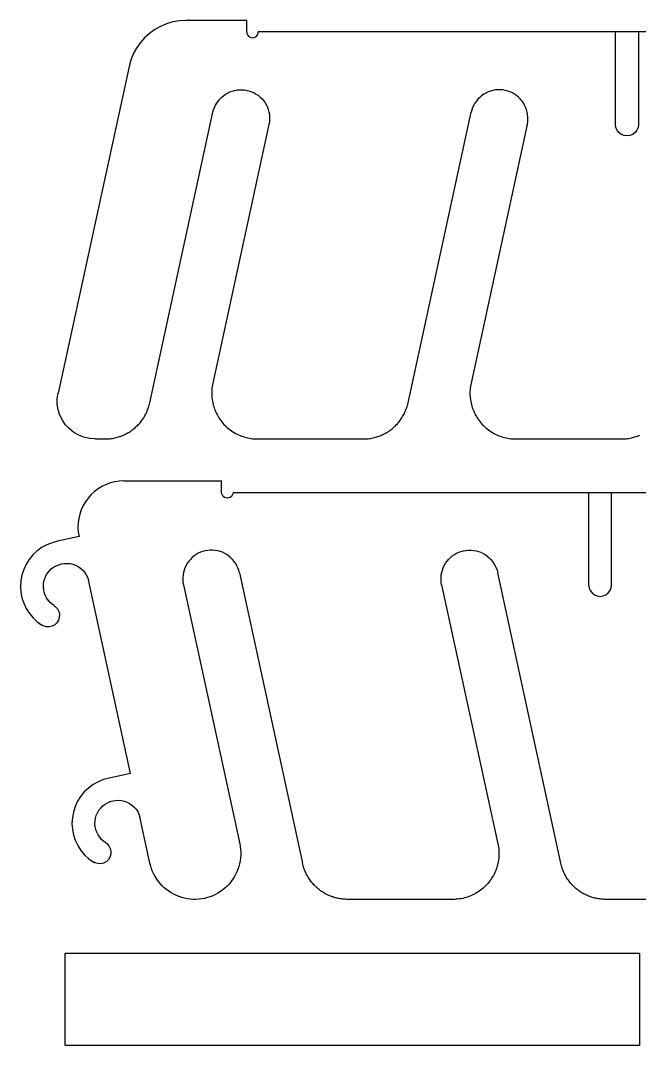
# Model space of a CAD drawing. Extents: x -20.1 to 20.1, y -11.2 to 11.2.
# Drawn here: x -5.77 to 7.72, y -11.17 to 11.17 of the extents above; entities that cross this region are included whole.
import ezdxf

# ---------------------------------------------------------------- set-up
doc = ezdxf.new("R2010")
doc.units = 0
doc.header["$MEASUREMENT"] = 0
doc.layers.get('0').update_dxf_attribs({"linetype": 'CONTINUOUS'})

msp = doc.modelspace()

# ---------------------------------------------------------------- linework, layer by layer
for p, q in [((-2.846, 10.969), (-2.963, 10.885)), ((-2.721, 11.038), (-2.846, 10.969)), ((-2.588, 11.094), (-2.721, 11.038)), ((-2.451, 11.134), (-2.588, 11.094)), ((-2.309, 11.158), (-2.451, 11.134)), ((-2.166, 11.166), (-2.309, 11.158)), ((-0.84, 11.166), (-2.166, 11.166)), ((-0.84, 10.916), (-0.84, 11.166)), ((-3.069, 10.789), (-3.164, 10.681)), ((-2.963, 10.885), (-3.069, 10.789)), ((-0.84, 10.916), (-0.836, 10.884)), ((-0.836, 10.884), (-0.823, 10.854)), ((-0.823, 10.854), (-0.803, 10.828)), ((-0.803, 10.828), (-0.778, 10.808)), ((-0.778, 10.808), (-0.747, 10.795)), ((-0.747, 10.795), (-0.715, 10.791)), ((-0.715, 10.791), (-0.683, 10.795)), ((-0.683, 10.795), (-0.653, 10.808)), ((-0.653, 10.808), (-0.627, 10.828)), ((-0.627, 10.828), (-0.607, 10.854)), ((-0.607, 10.854), (-0.594, 10.884)), ((-0.594, 10.884), (-0.59, 10.916)), ((7.197, 10.916), (-0.59, 10.916)), ((7.197, 8.901), (7.197, 10.916)), ((7.697, 10.916), (7.197, 10.916)), ((7.697, 10.916), (7.697, 8.901)), ((15.447, 10.916), (7.697, 10.916)), ((-3.246, 10.564), (-3.315, 10.437)), ((-3.164, 10.681), (-3.246, 10.564)), ((-3.368, 10.304), (-3.407, 10.166)), ((-3.315, 10.437), (-3.368, 10.304)), ((-3.407, 10.166), (-4.954, 3.049)), ((-1.257, 9.586), (-1.208, 9.61)), ((-1.208, 9.61), (-1.157, 9.629)), ((-1.157, 9.629), (-1.104, 9.643)), ((-1.104, 9.643), (-1.051, 9.653)), ((-1.051, 9.653), (-0.996, 9.658)), ((-0.996, 9.658), (-0.942, 9.658)), ((-0.942, 9.658), (-0.888, 9.653)), ((-0.888, 9.653), (-0.834, 9.644)), ((-0.834, 9.644), (-0.781, 9.63)), ((-0.781, 9.63), (-0.73, 9.612)), ((-0.73, 9.612), (-0.68, 9.589)), ((4.42, 9.61), (4.371, 9.586)), ((4.471, 9.629), (4.42, 9.61)), ((4.524, 9.643), (4.471, 9.629)), ((4.578, 9.653), (4.524, 9.643)), ((4.632, 9.658), (4.578, 9.653)), ((4.687, 9.658), (4.632, 9.658)), ((4.741, 9.653), (4.687, 9.658)), ((4.795, 9.644), (4.741, 9.653)), ((4.847, 9.63), (4.795, 9.644)), ((4.899, 9.612), (4.847, 9.63)), ((4.948, 9.589), (4.899, 9.612)), ((-1.495, 9.367), (-1.464, 9.412)), ((-1.464, 9.412), (-1.429, 9.454)), ((-1.429, 9.454), (-1.391, 9.492)), ((-1.391, 9.492), (-1.349, 9.528)), ((-1.349, 9.528), (-1.305, 9.559)), ((-1.305, 9.559), (-1.257, 9.586)), ((-0.68, 9.589), (-0.633, 9.562)), ((-0.633, 9.562), (-0.588, 9.531)), ((-0.588, 9.531), (-0.546, 9.496)), ((-0.546, 9.496), (-0.508, 9.457)), ((-0.508, 9.457), (-0.472, 9.416)), ((-0.472, 9.416), (-0.441, 9.371)), ((4.164, 9.412), (4.133, 9.367)), ((4.199, 9.454), (4.164, 9.412)), ((4.238, 9.492), (4.199, 9.454)), ((4.279, 9.528), (4.238, 9.492)), ((4.324, 9.559), (4.279, 9.528)), ((4.371, 9.586), (4.324, 9.559)), ((4.995, 9.562), (4.948, 9.589)), ((5.04, 9.531), (4.995, 9.562)), ((5.082, 9.496), (5.04, 9.531)), ((5.121, 9.457), (5.082, 9.496)), ((5.156, 9.416), (5.121, 9.457)), ((5.188, 9.371), (5.156, 9.416)), ((-2.953, 2.836), (-1.577, 9.166)), ((-1.577, 9.166), (-1.563, 9.219)), ((-1.563, 9.219), (-1.545, 9.27)), ((-1.545, 9.27), (-1.522, 9.32)), ((-1.522, 9.32), (-1.495, 9.367)), ((-0.441, 9.371), (-0.413, 9.324)), ((-0.413, 9.324), (-0.39, 9.275)), ((-0.39, 9.275), (-0.371, 9.224)), ((-0.371, 9.224), (-0.357, 9.171)), ((-0.357, 9.171), (-0.347, 9.117)), ((2.675, 2.836), (4.051, 9.166)), ((4.065, 9.219), (4.051, 9.166)), ((4.083, 9.27), (4.065, 9.219)), ((4.106, 9.32), (4.083, 9.27)), ((4.133, 9.367), (4.106, 9.32)), ((5.215, 9.324), (5.188, 9.371)), ((5.238, 9.275), (5.215, 9.324)), ((5.257, 9.224), (5.238, 9.275)), ((5.271, 9.171), (5.257, 9.224)), ((5.281, 9.117), (5.271, 9.171)), ((-0.347, 8.954), (-0.356, 8.901)), ((-0.347, 9.117), (-0.342, 9.063)), ((-0.342, 9.009), (-0.347, 8.954)), ((-0.342, 9.063), (-0.342, 9.009)), ((5.273, 8.901), (5.282, 8.954)), ((5.286, 9.063), (5.281, 9.117)), ((5.282, 8.954), (5.286, 9.009)), ((5.286, 9.009), (5.286, 9.063)), ((-0.356, 8.901), (-1.582, 3.261)), ((5.273, 8.901), (4.047, 3.261)), ((7.206, 8.836), (7.197, 8.901)), ((7.231, 8.776), (7.206, 8.836)), ((7.27, 8.724), (7.231, 8.776)), ((7.322, 8.684), (7.27, 8.724)), ((7.624, 8.724), (7.572, 8.684)), ((7.664, 8.776), (7.624, 8.724)), ((7.689, 8.836), (7.664, 8.776)), ((7.697, 8.901), (7.689, 8.836)), ((7.382, 8.659), (7.322, 8.684)), ((7.447, 8.651), (7.382, 8.659)), ((7.512, 8.659), (7.447, 8.651)), ((7.572, 8.684), (7.512, 8.659)), ((-1.599, 3.155), (-1.602, 3.12)), ((-1.595, 3.191), (-1.599, 3.155)), ((-1.589, 3.226), (-1.595, 3.191)), ((-1.582, 3.261), (-1.589, 3.226)), ((4.03, 3.155), (4.026, 3.12)), ((4.034, 3.191), (4.03, 3.155)), ((4.04, 3.226), (4.034, 3.191)), ((4.047, 3.261), (4.04, 3.226)), ((-4.971, 2.927), (-4.954, 3.049)), ((-4.97, 2.805), (-4.971, 2.927)), ((-1.604, 3.084), (-1.605, 3.049)), ((-1.605, 3.049), (-1.604, 3.013)), ((-1.602, 3.12), (-1.604, 3.084)), ((-1.604, 3.013), (-1.602, 2.977)), ((-1.602, 2.977), (-1.599, 2.942)), ((-1.599, 2.942), (-1.594, 2.906)), ((-1.594, 2.906), (-1.589, 2.871)), ((4.026, 3.12), (4.024, 3.084)), ((4.024, 3.084), (4.024, 3.049)), ((4.024, 3.049), (4.024, 3.013)), ((4.024, 3.013), (4.026, 2.977)), ((4.026, 2.977), (4.03, 2.942)), ((4.03, 2.942), (4.034, 2.906)), ((4.034, 2.906), (4.04, 2.871)), ((-4.951, 2.684), (-4.97, 2.805)), ((-4.914, 2.567), (-4.951, 2.684)), ((-3.011, 2.656), (-3.001, 2.681)), ((-3.001, 2.681), (-2.991, 2.706)), ((-2.991, 2.706), (-2.982, 2.732)), ((-2.982, 2.732), (-2.974, 2.757)), ((-2.974, 2.757), (-2.966, 2.784)), ((-2.966, 2.784), (-2.96, 2.81)), ((-2.96, 2.81), (-2.953, 2.836)), ((-1.589, 2.871), (-1.582, 2.836)), ((-1.582, 2.836), (-1.574, 2.801)), ((-1.574, 2.801), (-1.564, 2.767)), ((-1.564, 2.767), (-1.553, 2.733)), ((-1.553, 2.733), (-1.542, 2.699)), ((-1.542, 2.699), (-1.529, 2.666)), ((2.617, 2.656), (2.628, 2.681)), ((2.628, 2.681), (2.637, 2.706)), ((2.637, 2.706), (2.646, 2.732)), ((2.646, 2.732), (2.655, 2.757)), ((2.655, 2.757), (2.662, 2.784)), ((2.662, 2.784), (2.669, 2.81)), ((2.669, 2.81), (2.675, 2.836)), ((4.04, 2.871), (4.047, 2.836)), ((4.047, 2.836), (4.055, 2.801)), ((4.055, 2.801), (4.064, 2.767)), ((4.064, 2.767), (4.075, 2.733)), ((4.075, 2.733), (4.087, 2.699)), ((4.087, 2.699), (4.1, 2.666)), ((-4.86, 2.457), (-4.914, 2.567)), ((-4.79, 2.356), (-4.86, 2.457)), ((-3.133, 2.445), (-3.117, 2.467)), ((-3.117, 2.467), (-3.102, 2.489)), ((-3.102, 2.489), (-3.087, 2.512)), ((-3.087, 2.512), (-3.073, 2.535)), ((-3.073, 2.535), (-3.059, 2.558)), ((-3.059, 2.558), (-3.046, 2.582)), ((-3.046, 2.582), (-3.034, 2.606)), ((-3.034, 2.606), (-3.022, 2.631)), ((-3.022, 2.631), (-3.011, 2.656)), ((-1.529, 2.666), (-1.514, 2.633)), ((-1.514, 2.633), (-1.499, 2.601)), ((-1.499, 2.601), (-1.482, 2.569)), ((-1.482, 2.569), (-1.465, 2.538)), ((-1.465, 2.538), (-1.446, 2.508)), ((-1.446, 2.508), (-1.426, 2.478)), ((-1.426, 2.478), (-1.405, 2.449)), ((2.495, 2.445), (2.511, 2.467)), ((2.511, 2.467), (2.527, 2.489)), ((2.527, 2.489), (2.542, 2.512)), ((2.542, 2.512), (2.556, 2.535)), ((2.556, 2.535), (2.569, 2.558)), ((2.569, 2.558), (2.582, 2.582)), ((2.582, 2.582), (2.595, 2.606)), ((2.595, 2.606), (2.606, 2.631)), ((2.606, 2.631), (2.617, 2.656)), ((4.1, 2.666), (4.114, 2.633)), ((4.114, 2.633), (4.13, 2.601)), ((4.13, 2.601), (4.146, 2.569)), ((4.146, 2.569), (4.164, 2.538)), ((4.164, 2.538), (4.183, 2.508)), ((4.183, 2.508), (4.202, 2.478)), ((4.202, 2.478), (4.223, 2.449)), ((-4.706, 2.266), (-4.79, 2.356)), ((-4.61, 2.19), (-4.706, 2.266)), ((-3.368, 2.222), (-3.346, 2.237)), ((-3.346, 2.237), (-3.324, 2.253)), ((-3.324, 2.253), (-3.303, 2.27)), ((-3.303, 2.27), (-3.282, 2.287)), ((-3.282, 2.287), (-3.262, 2.305)), ((-3.262, 2.305), (-3.242, 2.324)), ((-3.242, 2.324), (-3.222, 2.343)), ((-3.222, 2.343), (-3.204, 2.362)), ((-3.204, 2.362), (-3.185, 2.382)), ((-3.185, 2.382), (-3.167, 2.403)), ((-3.167, 2.403), (-3.15, 2.423)), ((-3.15, 2.423), (-3.133, 2.445)), ((-1.405, 2.449), (-1.383, 2.421)), ((-1.383, 2.421), (-1.36, 2.394)), ((-1.36, 2.394), (-1.337, 2.367)), ((-1.337, 2.367), (-1.312, 2.342)), ((-1.312, 2.342), (-1.286, 2.317)), ((-1.286, 2.317), (-1.259, 2.293)), ((-1.259, 2.293), (-1.232, 2.27)), ((-1.232, 2.27), (-1.204, 2.248)), ((-1.204, 2.248), (-1.175, 2.227)), ((2.26, 2.222), (2.282, 2.237)), ((2.282, 2.237), (2.304, 2.253)), ((2.304, 2.253), (2.325, 2.27)), ((2.325, 2.27), (2.346, 2.287)), ((2.346, 2.287), (2.367, 2.305)), ((2.367, 2.305), (2.387, 2.324)), ((2.387, 2.324), (2.406, 2.343)), ((2.406, 2.343), (2.425, 2.362)), ((2.425, 2.362), (2.443, 2.382)), ((2.443, 2.382), (2.461, 2.403)), ((2.461, 2.403), (2.478, 2.423)), ((2.478, 2.423), (2.495, 2.445)), ((4.223, 2.449), (4.245, 2.421)), ((4.245, 2.421), (4.268, 2.394)), ((4.268, 2.394), (4.292, 2.367)), ((4.292, 2.367), (4.317, 2.342)), ((4.317, 2.342), (4.342, 2.317)), ((4.342, 2.317), (4.369, 2.293)), ((4.369, 2.293), (4.396, 2.27)), ((4.396, 2.27), (4.425, 2.248)), ((4.425, 2.248), (4.454, 2.227)), ((-4.504, 2.129), (-4.61, 2.19)), ((-4.39, 2.085), (-4.504, 2.129)), ((-4.27, 2.058), (-4.39, 2.085)), ((-4.148, 2.049), (-4.27, 2.058)), ((-4.148, 2.049), (-3.931, 2.049)), ((-3.931, 2.049), (-3.903, 2.049)), ((-3.903, 2.049), (-3.876, 2.05)), ((-3.876, 2.05), (-3.849, 2.052)), ((-3.849, 2.052), (-3.822, 2.055)), ((-3.822, 2.055), (-3.795, 2.058)), ((-3.795, 2.058), (-3.768, 2.062)), ((-3.768, 2.062), (-3.742, 2.067)), ((-3.742, 2.067), (-3.715, 2.072)), ((-3.715, 2.072), (-3.689, 2.078)), ((-3.689, 2.078), (-3.663, 2.085)), ((-3.663, 2.085), (-3.637, 2.093)), ((-3.637, 2.093), (-3.611, 2.101)), ((-3.611, 2.101), (-3.585, 2.11)), ((-3.585, 2.11), (-3.56, 2.12)), ((-3.56, 2.12), (-3.535, 2.13)), ((-3.535, 2.13), (-3.51, 2.141)), ((-3.51, 2.141), (-3.485, 2.153)), ((-3.485, 2.153), (-3.461, 2.166)), ((-3.461, 2.166), (-3.438, 2.179)), ((-3.438, 2.179), (-3.414, 2.192)), ((-3.414, 2.192), (-3.391, 2.207)), ((-3.391, 2.207), (-3.368, 2.222)), ((-1.175, 2.227), (-1.145, 2.207)), ((-1.145, 2.207), (-1.115, 2.189)), ((-1.115, 2.189), (-1.084, 2.171)), ((-1.084, 2.171), (-1.052, 2.154)), ((-1.052, 2.154), (-1.02, 2.139)), ((-1.02, 2.139), (-0.987, 2.125)), ((-0.987, 2.125), (-0.954, 2.112)), ((-0.954, 2.112), (-0.92, 2.1)), ((-0.92, 2.1), (-0.886, 2.089)), ((-0.886, 2.089), (-0.852, 2.08)), ((-0.852, 2.08), (-0.817, 2.072)), ((-0.817, 2.072), (-0.782, 2.065)), ((-0.782, 2.065), (-0.747, 2.059)), ((-0.747, 2.059), (-0.712, 2.054)), ((-0.712, 2.054), (-0.676, 2.051)), ((-0.676, 2.051), (-0.64, 2.049)), ((-0.64, 2.049), (-0.605, 2.049)), ((-0.605, 2.049), (1.698, 2.049)), ((1.698, 2.049), (1.725, 2.049)), ((1.725, 2.049), (1.752, 2.05)), ((1.752, 2.05), (1.779, 2.052)), ((1.779, 2.052), (1.806, 2.055)), ((1.806, 2.055), (1.833, 2.058)), ((1.833, 2.058), (1.86, 2.062)), ((1.86, 2.062), (1.887, 2.067)), ((1.887, 2.067), (1.913, 2.072)), ((1.913, 2.072), (1.94, 2.078)), ((1.94, 2.078), (1.966, 2.085)), ((1.966, 2.085), (1.992, 2.093)), ((1.992, 2.093), (2.018, 2.101)), ((2.018, 2.101), (2.043, 2.11)), ((2.043, 2.11), (2.069, 2.12)), ((2.069, 2.12), (2.094, 2.13)), ((2.094, 2.13), (2.119, 2.141)), ((2.119, 2.141), (2.143, 2.153)), ((2.143, 2.153), (2.167, 2.166)), ((2.167, 2.166), (2.191, 2.179)), ((2.191, 2.179), (2.214, 2.192)), ((2.214, 2.192), (2.237, 2.207)), ((2.237, 2.207), (2.26, 2.222)), ((4.454, 2.227), (4.483, 2.207)), ((4.483, 2.207), (4.514, 2.189)), ((4.514, 2.189), (4.545, 2.171)), ((4.545, 2.171), (4.576, 2.154)), ((4.576, 2.154), (4.608, 2.139)), ((4.608, 2.139), (4.641, 2.125)), ((4.641, 2.125), (4.674, 2.112)), ((4.674, 2.112), (4.708, 2.1)), ((4.708, 2.1), (4.742, 2.089)), ((4.742, 2.089), (4.777, 2.08)), ((4.777, 2.08), (4.811, 2.072)), ((4.811, 2.072), (4.846, 2.065)), ((4.846, 2.065), (4.881, 2.059)), ((4.881, 2.059), (4.917, 2.054)), ((4.917, 2.054), (4.952, 2.051)), ((4.952, 2.051), (4.988, 2.049)), ((4.988, 2.049), (5.024, 2.049)), ((5.024, 2.049), (7.326, 2.049)), ((7.326, 2.049), (7.353, 2.049)), ((7.353, 2.049), (7.381, 2.05)), ((7.381, 2.05), (7.408, 2.052)), ((7.408, 2.052), (7.435, 2.055)), ((7.435, 2.055), (7.462, 2.058)), ((7.462, 2.058), (7.488, 2.062)), ((7.488, 2.062), (7.515, 2.067)), ((7.515, 2.067), (7.542, 2.072)), ((7.542, 2.072), (7.568, 2.078)), ((7.568, 2.078), (7.594, 2.085)), ((7.594, 2.085), (7.62, 2.093)), ((7.62, 2.093), (7.646, 2.101)), ((7.646, 2.101), (7.672, 2.11)), ((7.672, 2.11), (7.697, 2.12)), ((7.697, 2.12), (7.722, 2.13)), ((-3.619, 1.13), (-3.717, 1.115)), ((-3.52, 1.135), (-3.619, 1.13)), ((-3.52, 1.135), (-1.389, 1.135)), ((-1.389, 0.885), (-1.389, 1.135)), ((-4.16, 0.904), (-4.232, 0.836)), ((-4.08, 0.963), (-4.16, 0.904)), ((-3.996, 1.015), (-4.08, 0.963)), ((-3.906, 1.057), (-3.996, 1.015)), ((-3.813, 1.091), (-3.906, 1.057)), ((-3.717, 1.115), (-3.813, 1.091)), ((-4.357, 0.682), (-4.407, 0.597)), ((-4.298, 0.762), (-4.357, 0.682)), ((-4.232, 0.836), (-4.298, 0.762)), ((-1.385, 0.853), (-1.389, 0.885)), ((-1.372, 0.822), (-1.385, 0.853)), ((-1.352, 0.797), (-1.372, 0.822)), ((-1.327, 0.777), (-1.352, 0.797)), ((-1.296, 0.764), (-1.327, 0.777)), ((-1.264, 0.76), (-1.296, 0.764)), ((-1.232, 0.764), (-1.264, 0.76)), ((-1.202, 0.777), (-1.232, 0.764)), ((-1.176, 0.797), (-1.202, 0.777)), ((-1.156, 0.822), (-1.176, 0.797)), ((-1.143, 0.853), (-1.156, 0.822)), ((-1.139, 0.885), (-1.143, 0.853)), ((-1.139, 0.885), (6.611, 0.885)), ((6.611, 0.885), (6.611, -1.131)), ((6.611, 0.885), (7.111, 0.885)), ((7.111, -1.131), (7.111, 0.885)), ((7.111, 0.885), (14.898, 0.885)), ((-4.448, 0.507), (-4.48, 0.413)), ((-4.407, 0.597), (-4.448, 0.507)), ((-4.503, 0.316), (-4.516, 0.218)), ((-4.48, 0.413), (-4.503, 0.316)), ((-4.516, 0.218), (-4.52, 0.119)), ((-4.52, 0.119), (-4.513, 0.02)), ((-4.513, 0.02), (-4.497, -0.077)), ((-5.085, -0.211), (-5.201, -0.257)), ((-4.963, -0.179), (-5.085, -0.211)), ((-4.497, -0.077), (-4.963, -0.179)), ((-5.413, -0.393), (-5.504, -0.479)), ((-5.311, -0.318), (-5.413, -0.393)), ((-5.201, -0.257), (-5.311, -0.318)), ((-1.897, -0.442), (-1.944, -0.469)), ((-1.847, -0.419), (-1.897, -0.442)), ((-1.796, -0.401), (-1.847, -0.419)), ((-1.743, -0.387), (-1.796, -0.401)), ((-1.69, -0.378), (-1.743, -0.387)), ((-1.635, -0.373), (-1.69, -0.378)), ((-1.581, -0.374), (-1.635, -0.373)), ((-1.527, -0.379), (-1.581, -0.374)), ((-1.473, -0.388), (-1.527, -0.379)), ((-1.42, -0.403), (-1.473, -0.388)), ((-1.369, -0.421), (-1.42, -0.403)), ((-1.32, -0.445), (-1.369, -0.421)), ((-1.273, -0.472), (-1.32, -0.445)), ((3.684, -0.469), (3.732, -0.442)), ((3.732, -0.442), (3.781, -0.419)), ((3.781, -0.419), (3.832, -0.401)), ((3.832, -0.401), (3.885, -0.387)), ((3.885, -0.387), (3.939, -0.378)), ((3.939, -0.378), (3.993, -0.373)), ((3.993, -0.373), (4.048, -0.374)), ((4.048, -0.374), (4.102, -0.379)), ((4.102, -0.379), (4.156, -0.388)), ((4.156, -0.388), (4.208, -0.403)), ((4.208, -0.403), (4.259, -0.421)), ((4.259, -0.421), (4.309, -0.445)), ((4.309, -0.445), (4.356, -0.472)), ((-5.583, -0.576), (-5.65, -0.682)), ((-5.504, -0.479), (-5.583, -0.576)), ((-4.879, -0.672), (-4.817, -0.663)), ((-4.817, -0.663), (-4.754, -0.661)), ((-4.754, -0.661), (-4.692, -0.667)), ((-4.692, -0.667), (-4.631, -0.681)), ((-2.136, -0.66), (-2.164, -0.707)), ((-2.105, -0.615), (-2.136, -0.66)), ((-2.07, -0.574), (-2.105, -0.615)), ((-2.031, -0.535), (-2.07, -0.574)), ((-1.989, -0.5), (-2.031, -0.535)), ((-1.944, -0.469), (-1.989, -0.5)), ((-1.228, -0.504), (-1.273, -0.472)), ((-1.187, -0.539), (-1.228, -0.504)), ((-1.148, -0.577), (-1.187, -0.539)), ((-1.113, -0.619), (-1.148, -0.577)), ((-1.082, -0.664), (-1.113, -0.619)), ((-1.055, -0.712), (-1.082, -0.664)), ((3.465, -0.707), (3.492, -0.66)), ((3.492, -0.66), (3.524, -0.615)), ((3.524, -0.615), (3.559, -0.574)), ((3.559, -0.574), (3.597, -0.535)), ((3.597, -0.535), (3.639, -0.5)), ((3.639, -0.5), (3.684, -0.469)), ((4.356, -0.472), (4.4, -0.504)), ((4.4, -0.504), (4.442, -0.539)), ((4.442, -0.539), (4.48, -0.577)), ((4.48, -0.577), (4.515, -0.619)), ((4.515, -0.619), (4.546, -0.664)), ((4.546, -0.664), (4.573, -0.712)), ((-5.703, -0.796), (-5.742, -0.916)), ((-5.65, -0.682), (-5.703, -0.796)), ((-5.217, -0.932), (-5.185, -0.878)), ((-5.185, -0.878), (-5.146, -0.828)), ((-5.146, -0.828), (-5.101, -0.784)), ((-5.101, -0.784), (-5.052, -0.746)), ((-5.052, -0.746), (-4.997, -0.714)), ((-4.997, -0.714), (-4.94, -0.69)), ((-4.94, -0.69), (-4.879, -0.672)), ((-4.631, -0.681), (-4.572, -0.703)), ((-4.572, -0.703), (-4.516, -0.731)), ((-4.516, -0.731), (-4.464, -0.767)), ((-4.464, -0.767), (-4.417, -0.809)), ((-4.417, -0.809), (-4.376, -0.856)), ((-4.376, -0.856), (-4.341, -0.908)), ((-2.22, -0.86), (-2.23, -0.914)), ((-2.206, -0.807), (-2.22, -0.86)), ((-2.187, -0.756), (-2.206, -0.807)), ((-2.164, -0.707), (-2.187, -0.756)), ((-1.032, -0.761), (-1.055, -0.712)), ((-1.014, -0.812), (-1.032, -0.761)), ((-1, -0.865), (-1.014, -0.812)), ((-1, -0.865), (0.376, -7.195)), ((3.399, -0.914), (3.408, -0.86)), ((3.408, -0.86), (3.423, -0.807)), ((3.423, -0.807), (3.441, -0.756)), ((3.441, -0.756), (3.465, -0.707)), ((4.573, -0.712), (4.596, -0.761)), ((4.596, -0.761), (4.615, -0.812)), ((4.615, -0.812), (4.629, -0.865)), ((6.005, -7.195), (4.629, -0.865)), ((-5.765, -1.039), (-5.772, -1.164)), ((-5.742, -0.916), (-5.765, -1.039)), ((-5.272, -1.174), (-5.27, -1.112)), ((-5.27, -1.112), (-5.26, -1.05)), ((-5.26, -1.05), (-5.242, -0.989)), ((-5.242, -0.989), (-5.217, -0.932)), ((-4.341, -0.908), (-4.313, -0.964)), ((-4.313, -0.964), (-4.291, -1.023)), ((-3.375, -5.241), (-4.291, -1.023)), ((-2.23, -0.914), (-2.235, -0.968)), ((-2.235, -0.968), (-2.235, -1.023)), ((-2.235, -1.023), (-2.231, -1.077)), ((-2.231, -1.077), (-2.221, -1.131)), ((3.393, -1.023), (3.394, -0.968)), ((3.398, -1.077), (3.393, -1.023)), ((3.394, -0.968), (3.399, -0.914)), ((3.407, -1.131), (3.398, -1.077)), ((-5.772, -1.164), (-5.764, -1.29)), ((-5.764, -1.29), (-5.74, -1.413)), ((-5.266, -1.237), (-5.272, -1.174)), ((-5.253, -1.298), (-5.266, -1.237)), ((-5.232, -1.357), (-5.253, -1.298)), ((-2.221, -1.131), (-0.995, -6.77)), ((3.407, -1.131), (4.633, -6.77)), ((6.611, -1.131), (6.619, -1.195)), ((6.619, -1.195), (6.644, -1.256)), ((6.644, -1.256), (6.684, -1.307)), ((6.684, -1.307), (6.736, -1.347)), ((6.986, -1.347), (7.038, -1.307)), ((7.038, -1.307), (7.077, -1.256)), ((7.077, -1.256), (7.102, -1.195)), ((7.102, -1.195), (7.111, -1.131)), ((-5.74, -1.413), (-5.701, -1.532)), ((-5.701, -1.532), (-5.647, -1.646)), ((-5.204, -1.413), (-5.232, -1.357)), ((-5.169, -1.466), (-5.204, -1.413)), ((-5.127, -1.513), (-5.169, -1.466)), ((-5.08, -1.554), (-5.127, -1.513)), ((-5.038, -1.583), (-5.08, -1.554)), ((6.736, -1.347), (6.796, -1.372)), ((6.796, -1.372), (6.861, -1.381)), ((6.861, -1.381), (6.926, -1.372)), ((6.926, -1.372), (6.986, -1.347)), ((-5.647, -1.646), (-5.579, -1.752)), ((-5.579, -1.752), (-5.499, -1.848)), ((-5.038, -1.583), (-5.04, -1.586)), ((-5.04, -1.586), (-5.013, -1.603)), ((-5.013, -1.603), (-4.969, -1.65)), ((-4.969, -1.65), (-4.938, -1.708)), ((-4.938, -1.708), (-4.923, -1.771)), ((-4.923, -1.771), (-4.926, -1.836)), ((-5.499, -1.848), (-5.407, -1.934)), ((-5.407, -1.934), (-5.305, -2.007)), ((-5.303, -2.004), (-5.305, -2.007)), ((-5.275, -2.022), (-5.303, -2.004)), ((-5.027, -1.998), (-5.084, -2.029)), ((-4.979, -1.954), (-5.027, -1.998)), ((-4.945, -1.899), (-4.979, -1.954)), ((-4.926, -1.836), (-4.945, -1.899)), ((-5.213, -2.041), (-5.275, -2.022)), ((-5.148, -2.043), (-5.213, -2.041)), ((-5.084, -2.029), (-5.148, -2.043)), ((-3.841, -5.342), (-3.962, -5.374)), ((-3.375, -5.241), (-3.841, -5.342)), ((-4.29, -5.556), (-4.381, -5.642)), ((-4.189, -5.481), (-4.29, -5.556)), ((-4.079, -5.421), (-4.189, -5.481)), ((-3.962, -5.374), (-4.079, -5.421)), ((-4.461, -5.739), (-4.528, -5.845)), ((-4.381, -5.642), (-4.461, -5.739)), ((-4.581, -5.959), (-4.619, -6.079)), ((-4.528, -5.845), (-4.581, -5.959)), ((-4.062, -6.041), (-4.024, -5.992)), ((-4.024, -5.992), (-3.979, -5.947)), ((-3.979, -5.947), (-3.929, -5.909)), ((-3.929, -5.909), (-3.875, -5.877)), ((-3.875, -5.877), (-3.817, -5.853)), ((-3.817, -5.853), (-3.757, -5.835)), ((-3.757, -5.835), (-3.695, -5.826)), ((-3.695, -5.826), (-3.632, -5.824)), ((-3.632, -5.824), (-3.57, -5.83)), ((-3.57, -5.83), (-3.508, -5.844)), ((-3.508, -5.844), (-3.449, -5.866)), ((-3.449, -5.866), (-3.394, -5.894)), ((-3.394, -5.894), (-3.342, -5.93)), ((-3.342, -5.93), (-3.295, -5.972)), ((-3.295, -5.972), (-3.253, -6.019)), ((-3.253, -6.019), (-3.218, -6.071)), ((-4.642, -6.202), (-4.65, -6.328)), ((-4.619, -6.079), (-4.642, -6.202)), ((-4.147, -6.275), (-4.137, -6.213)), ((-4.137, -6.213), (-4.12, -6.152)), ((-4.12, -6.152), (-4.094, -6.095)), ((-4.094, -6.095), (-4.062, -6.041)), ((-3.218, -6.071), (-3.19, -6.127)), ((-3.19, -6.127), (-3.169, -6.186)), ((-2.95, -7.195), (-3.169, -6.186)), ((-4.65, -6.328), (-4.641, -6.453)), ((-4.641, -6.453), (-4.617, -6.576)), ((-4.15, -6.337), (-4.147, -6.275)), ((-4.144, -6.4), (-4.15, -6.337)), ((-4.131, -6.461), (-4.144, -6.4)), ((-4.11, -6.52), (-4.131, -6.461)), ((-4.617, -6.576), (-4.578, -6.695)), ((-4.578, -6.695), (-4.524, -6.809)), ((-4.081, -6.576), (-4.11, -6.52)), ((-4.046, -6.629), (-4.081, -6.576)), ((-4.005, -6.676), (-4.046, -6.629)), ((-3.958, -6.718), (-4.005, -6.676)), ((-4.524, -6.809), (-4.457, -6.915)), ((-4.457, -6.915), (-4.376, -7.011)), ((-3.916, -6.746), (-3.958, -6.718)), ((-3.916, -6.746), (-3.917, -6.749)), ((-3.917, -6.749), (-3.891, -6.766)), ((-3.891, -6.766), (-3.846, -6.813)), ((-3.846, -6.813), (-3.816, -6.871)), ((-3.816, -6.871), (-3.801, -6.934)), ((-0.995, -6.77), (-0.984, -6.832)), ((-0.984, -6.832), (-0.977, -6.894)), ((-0.977, -6.894), (-0.973, -6.957)), ((4.633, -6.77), (4.64, -6.805)), ((4.64, -6.805), (4.646, -6.84)), ((4.646, -6.84), (4.65, -6.876)), ((4.65, -6.876), (4.653, -6.911)), ((4.653, -6.911), (4.655, -6.947)), ((-4.376, -7.011), (-4.284, -7.097)), ((-4.284, -7.097), (-4.182, -7.17)), ((-3.857, -7.117), (-3.904, -7.161)), ((-3.822, -7.062), (-3.857, -7.117)), ((-3.803, -6.999), (-3.822, -7.062)), ((-3.801, -6.934), (-3.803, -6.999)), ((-0.986, -7.145), (-0.998, -7.206)), ((-0.978, -7.082), (-0.986, -7.145)), ((-0.973, -7.02), (-0.978, -7.082)), ((-0.973, -6.957), (-0.973, -7.02)), ((4.646, -7.125), (4.64, -7.16)), ((4.65, -7.089), (4.646, -7.125)), ((4.653, -7.054), (4.65, -7.089)), ((4.655, -7.018), (4.653, -7.054)), ((4.655, -6.947), (4.656, -6.983)), ((4.656, -6.983), (4.655, -7.018)), ((-4.181, -7.167), (-4.182, -7.17)), ((-4.153, -7.185), (-4.181, -7.167)), ((-4.09, -7.204), (-4.153, -7.185)), ((-4.025, -7.206), (-4.09, -7.204)), ((-3.962, -7.192), (-4.025, -7.206)), ((-3.904, -7.161), (-3.962, -7.192)), ((-2.935, -7.256), (-2.95, -7.195)), ((-2.915, -7.316), (-2.935, -7.256)), ((-2.893, -7.374), (-2.915, -7.316)), ((-1.034, -7.327), (-1.057, -7.385)), ((-1.014, -7.267), (-1.034, -7.327)), ((-0.998, -7.206), (-1.014, -7.267)), ((0.382, -7.221), (0.376, -7.195)), ((0.389, -7.248), (0.382, -7.221)), ((0.397, -7.274), (0.389, -7.248)), ((0.405, -7.299), (0.397, -7.274)), ((0.414, -7.325), (0.405, -7.299)), ((0.423, -7.35), (0.414, -7.325)), ((0.434, -7.376), (0.423, -7.35)), ((4.58, -7.365), (4.565, -7.398)), ((4.593, -7.332), (4.58, -7.365)), ((4.605, -7.298), (4.593, -7.332)), ((4.615, -7.264), (4.605, -7.298)), ((4.625, -7.23), (4.615, -7.264)), ((4.633, -7.195), (4.625, -7.23)), ((4.64, -7.16), (4.633, -7.195)), ((6.011, -7.221), (6.005, -7.195)), ((6.018, -7.248), (6.011, -7.221)), ((6.025, -7.274), (6.018, -7.248)), ((6.033, -7.299), (6.025, -7.274)), ((6.042, -7.325), (6.033, -7.299)), ((6.052, -7.35), (6.042, -7.325)), ((6.062, -7.376), (6.052, -7.35)), ((-2.866, -7.431), (-2.893, -7.374)), ((-2.836, -7.486), (-2.866, -7.431)), ((-2.803, -7.54), (-2.836, -7.486)), ((-2.766, -7.591), (-2.803, -7.54)), ((-2.727, -7.639), (-2.766, -7.591)), ((-1.149, -7.549), (-1.186, -7.6)), ((-1.115, -7.497), (-1.149, -7.549)), ((-1.084, -7.442), (-1.115, -7.497)), ((-1.057, -7.385), (-1.084, -7.442)), ((0.445, -7.4), (0.434, -7.376)), ((0.456, -7.425), (0.445, -7.4)), ((0.469, -7.449), (0.456, -7.425)), ((0.482, -7.473), (0.469, -7.449)), ((0.495, -7.496), (0.482, -7.473)), ((0.51, -7.519), (0.495, -7.496)), ((0.525, -7.542), (0.51, -7.519)), ((0.54, -7.564), (0.525, -7.542)), ((0.556, -7.586), (0.54, -7.564)), ((0.573, -7.608), (0.556, -7.586)), ((4.456, -7.582), (4.434, -7.61)), ((4.477, -7.553), (4.456, -7.582)), ((4.497, -7.523), (4.477, -7.553)), ((4.516, -7.493), (4.497, -7.523)), ((4.534, -7.462), (4.516, -7.493)), ((4.55, -7.43), (4.534, -7.462)), ((4.565, -7.398), (4.55, -7.43)), ((6.073, -7.4), (6.062, -7.376)), ((6.085, -7.425), (6.073, -7.4)), ((6.097, -7.449), (6.085, -7.425)), ((6.11, -7.473), (6.097, -7.449)), ((6.124, -7.496), (6.11, -7.473)), ((6.138, -7.519), (6.124, -7.496)), ((6.153, -7.542), (6.138, -7.519)), ((6.169, -7.564), (6.153, -7.542)), ((6.185, -7.586), (6.169, -7.564)), ((6.201, -7.608), (6.185, -7.586)), ((-2.684, -7.685), (-2.727, -7.639)), ((-2.638, -7.729), (-2.684, -7.685)), ((-2.59, -7.769), (-2.638, -7.729)), ((-2.54, -7.806), (-2.59, -7.769)), ((-2.487, -7.84), (-2.54, -7.806)), ((-1.415, -7.813), (-1.469, -7.846)), ((-1.364, -7.776), (-1.415, -7.813)), ((-1.316, -7.736), (-1.364, -7.776)), ((-1.27, -7.694), (-1.316, -7.736)), ((-1.226, -7.648), (-1.27, -7.694)), ((-1.186, -7.6), (-1.226, -7.648)), ((0.59, -7.629), (0.573, -7.608)), ((0.608, -7.649), (0.59, -7.629)), ((0.626, -7.669), (0.608, -7.649)), ((0.645, -7.689), (0.626, -7.669)), ((0.665, -7.707), (0.645, -7.689)), ((0.684, -7.726), (0.665, -7.707)), ((0.705, -7.744), (0.684, -7.726)), ((0.726, -7.761), (0.705, -7.744)), ((0.747, -7.778), (0.726, -7.761)), ((0.769, -7.794), (0.747, -7.778)), ((0.791, -7.81), (0.769, -7.794)), ((0.814, -7.824), (0.791, -7.81)), ((4.226, -7.804), (4.196, -7.824)), ((4.255, -7.783), (4.226, -7.804)), ((4.283, -7.761), (4.255, -7.783)), ((4.311, -7.738), (4.283, -7.761)), ((4.337, -7.714), (4.311, -7.738)), ((4.363, -7.69), (4.337, -7.714)), ((4.388, -7.664), (4.363, -7.69)), ((4.412, -7.637), (4.388, -7.664)), ((4.434, -7.61), (4.412, -7.637)), ((6.219, -7.629), (6.201, -7.608)), ((6.236, -7.649), (6.219, -7.629)), ((6.255, -7.669), (6.236, -7.649)), ((6.274, -7.689), (6.255, -7.669)), ((6.293, -7.707), (6.274, -7.689)), ((6.313, -7.726), (6.293, -7.707)), ((6.333, -7.744), (6.313, -7.726)), ((6.354, -7.761), (6.333, -7.744)), ((6.376, -7.778), (6.354, -7.761)), ((6.397, -7.794), (6.376, -7.778)), ((6.42, -7.81), (6.397, -7.794)), ((6.442, -7.824), (6.42, -7.81)), ((-2.432, -7.871), (-2.487, -7.84)), ((-2.375, -7.898), (-2.432, -7.871)), ((-2.317, -7.921), (-2.375, -7.898)), ((-2.257, -7.941), (-2.317, -7.921)), ((-2.196, -7.957), (-2.257, -7.941)), ((-2.135, -7.969), (-2.196, -7.957)), ((-2.073, -7.977), (-2.135, -7.969)), ((-2.01, -7.982), (-2.073, -7.977)), ((-1.947, -7.982), (-2.01, -7.982)), ((-1.884, -7.979), (-1.947, -7.982)), ((-1.822, -7.971), (-1.884, -7.979)), ((-1.76, -7.96), (-1.822, -7.971)), ((-1.699, -7.944), (-1.76, -7.96)), ((-1.639, -7.925), (-1.699, -7.944)), ((-1.581, -7.903), (-1.639, -7.925)), ((-1.524, -7.876), (-1.581, -7.903)), ((-1.469, -7.846), (-1.524, -7.876)), ((0.837, -7.839), (0.814, -7.824)), ((0.86, -7.852), (0.837, -7.839)), ((0.884, -7.866), (0.86, -7.852)), ((0.908, -7.878), (0.884, -7.866)), ((0.933, -7.89), (0.908, -7.878)), ((0.957, -7.901), (0.933, -7.89)), ((0.982, -7.911), (0.957, -7.901)), ((1.008, -7.921), (0.982, -7.911)), ((1.033, -7.93), (1.008, -7.921)), ((1.059, -7.938), (1.033, -7.93)), ((1.085, -7.946), (1.059, -7.938)), ((1.112, -7.953), (1.085, -7.946)), ((1.138, -7.959), (1.112, -7.953)), ((1.165, -7.964), (1.138, -7.959)), ((1.191, -7.969), (1.165, -7.964)), ((1.218, -7.973), (1.191, -7.969)), ((1.245, -7.977), (1.218, -7.973)), ((1.272, -7.979), (1.245, -7.977)), ((1.299, -7.981), (1.272, -7.979)), ((1.326, -7.982), (1.299, -7.981)), ((1.353, -7.982), (1.326, -7.982)), ((3.656, -7.982), (1.353, -7.982)), ((3.692, -7.982), (3.656, -7.982)), ((3.727, -7.98), (3.692, -7.982)), ((3.763, -7.977), (3.727, -7.98)), ((3.798, -7.972), (3.763, -7.977)), ((3.833, -7.967), (3.798, -7.972)), ((3.868, -7.96), (3.833, -7.967)), ((3.903, -7.951), (3.868, -7.96)), ((3.938, -7.942), (3.903, -7.951)), ((3.972, -7.931), (3.938, -7.942)), ((4.005, -7.919), (3.972, -7.931)), ((4.039, -7.906), (4.005, -7.919)), ((4.071, -7.892), (4.039, -7.906)), ((4.103, -7.877), (4.071, -7.892)), ((4.135, -7.86), (4.103, -7.877)), ((4.166, -7.843), (4.135, -7.86)), ((4.196, -7.824), (4.166, -7.843)), ((6.465, -7.839), (6.442, -7.824)), ((6.489, -7.852), (6.465, -7.839)), ((6.513, -7.866), (6.489, -7.852)), ((6.537, -7.878), (6.513, -7.866)), ((6.561, -7.89), (6.537, -7.878)), ((6.586, -7.901), (6.561, -7.89)), ((6.611, -7.911), (6.586, -7.901)), ((6.636, -7.921), (6.611, -7.911)), ((6.662, -7.93), (6.636, -7.921)), ((6.688, -7.938), (6.662, -7.93)), ((6.714, -7.946), (6.688, -7.938)), ((6.74, -7.953), (6.714, -7.946)), ((6.766, -7.959), (6.74, -7.953)), ((6.793, -7.964), (6.766, -7.959)), ((6.82, -7.969), (6.793, -7.964)), ((6.847, -7.973), (6.82, -7.969)), ((6.873, -7.977), (6.847, -7.973)), ((6.9, -7.979), (6.873, -7.977)), ((6.928, -7.981), (6.9, -7.979)), ((6.955, -7.982), (6.928, -7.981)), ((6.982, -7.982), (6.955, -7.982)), ((9.284, -7.982), (6.982, -7.982)), ((-4.799, -9.151), (7.717, -9.151)), ((-4.799, -11.166), (-4.799, -9.151)), ((7.717, -9.151), (7.717, -11.166)), ((7.717, -11.166), (-4.799, -11.166))]:
    msp.add_line(p, q)

doc.saveas('drawing.dxf')
